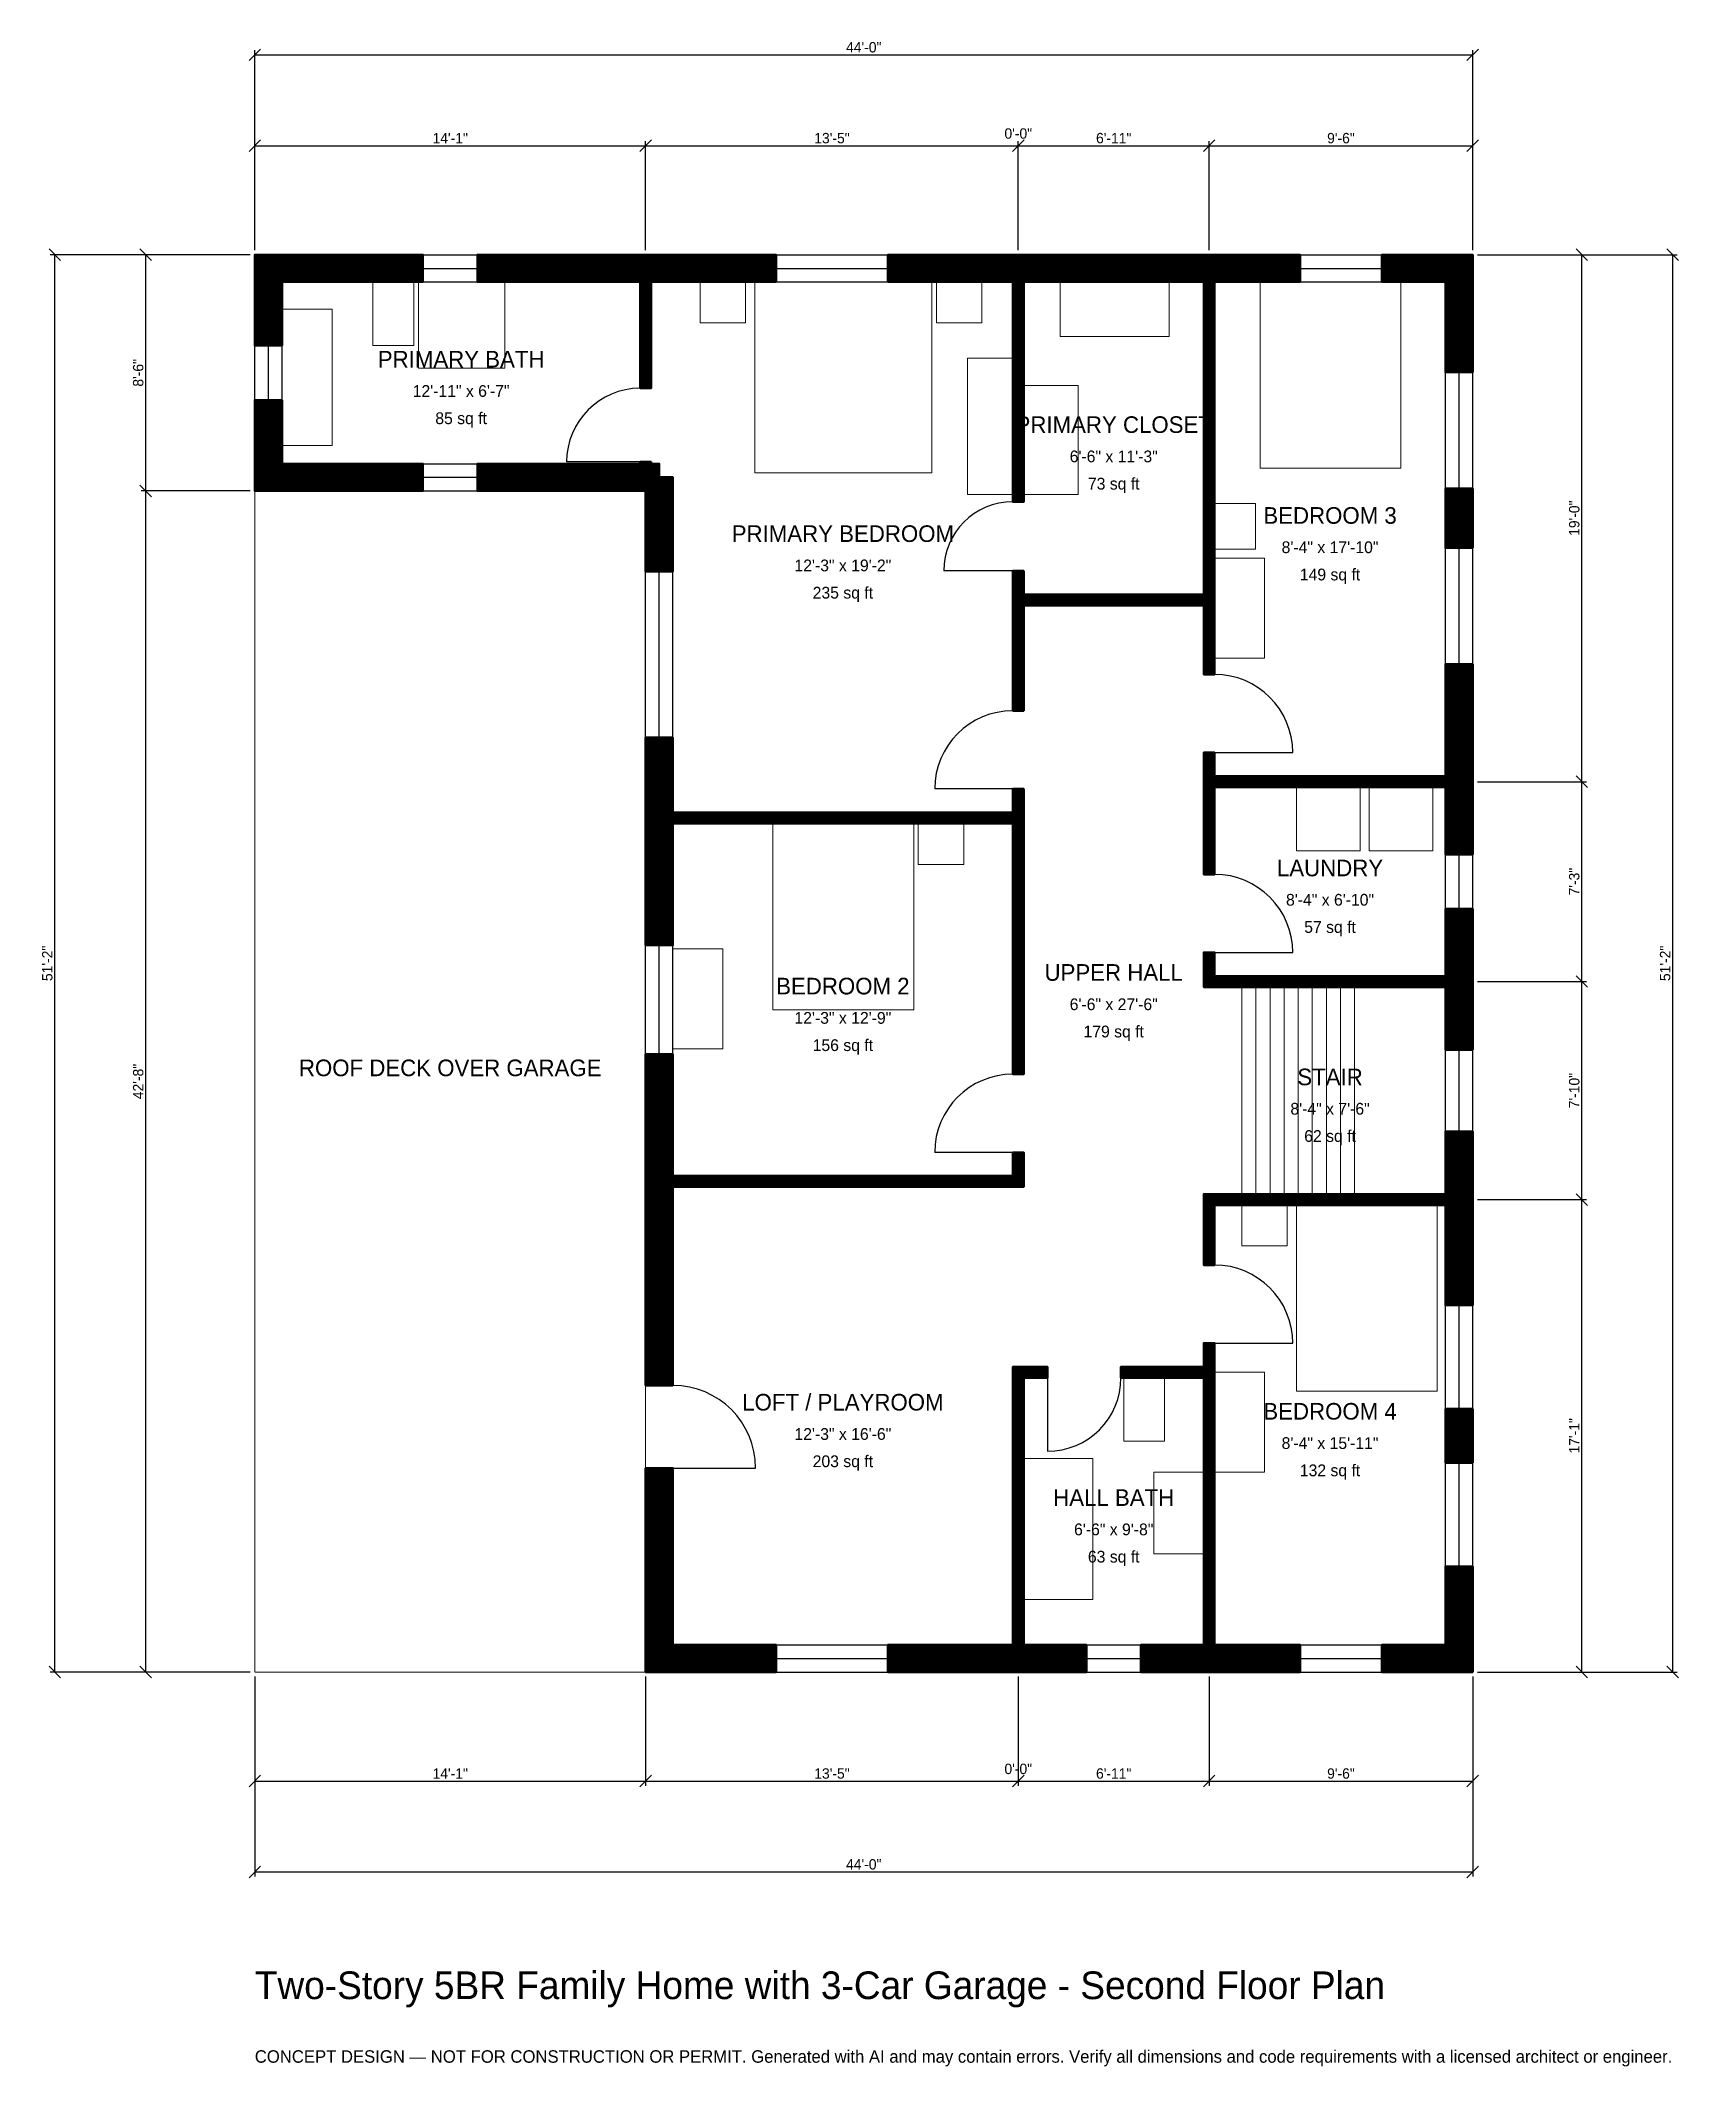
# Model space of a CAD drawing. Header units: inches. Extents: x -93 to 617, y -171 to 707.
import ezdxf
from ezdxf.enums import TextEntityAlignment as Align

# ---------------------------------------------------------------- set-up
doc = ezdxf.new("R2010")
doc.units = ezdxf.units.IN
doc.header["$MEASUREMENT"] = 0
doc.linetypes.add('DASHED', pattern=[0.6, 0.5, -0.1])
for name, color, linetype, lineweight in [('A-ANNO-DIMS', 1, 'Continuous', 13), ('A-ANNO-TEXT', 7, 'Continuous', 18), ('A-AREA-IDEN', 7, 'Continuous', 18), ('A-DOOR', 2, 'Continuous', 25), ('A-FLOR-FIXT', 9, 'Continuous', 13), ('A-FLOR-STRS', 3, 'Continuous', 18), ('A-FURN', 9, 'Continuous', 13), ('A-GLAZ', 4, 'Continuous', 25), ('A-SITE-PAVE', 8, 'Continuous', 13), ('A-WALL', 7, 'Continuous', 50), ('A-WALL-PATT', 8, 'Continuous', 13)]:
    doc.layers.add(name, color=color, linetype=linetype, lineweight=lineweight)
doc.dimstyles.new('PLAN', dxfattribs={"dimtxt": 4.5, "dimasz": 3, "dimexe": 2, "dimexo": 2, "dimgap": 1, "dimtad": 1, "dimdec": 0, "dimlunit": 4, "dimtsz": 2.5, "dimcen": 2.5, "dimclrd": 1, "dimclre": 1, "dimazin": 3, "dimtfac": 1, "dimtmove": 0, "dimatfit": 3})

msp = doc.modelspace()

# ---------------------------------------------------------------- hatches: boundary and pattern name
at = {"layer": 'A-WALL-PATT'}
h = msp.add_hatch(dxfattribs=at)
h.set_pattern_fill('ANSI31', color=8, scale=0.8)
h.paths.add_polyline_path([(324.8031, 0), (274.2126, 0), (274.2126, 11.811), (324.8031, 11.811), (328.3465, 11.811), (328.3465, 132.2835), (328.3465, 132.2835), (333.0709, 132.2835), (343.3071, 132.2835), (343.3071, 127.5591), (333.0709, 127.5591), (333.0709, 11.811), (336.6142, 11.811), (360.2362, 11.811), (360.2362, 0), (336.6142, 0), (333.0709, 0), (333.0709, 0), (328.3465, 0), (328.3465, 0), (324.8031, 0)])
h.paths.add_polyline_path([(181.1024, 0), (181.1024, 0), (169.2913, 0), (169.2913, 0), (169.2913, 0), (169.2913, 11.811), (169.2913, 11.811), (169.2913, 88.3858), (181.1024, 88.3858), (181.1024, 11.811), (225.7874, 11.811), (225.7874, 0), (181.1024, 0)])
h.paths.add_polyline_path([(169.2913, 206.6929), (169.2913, 210.2362), (169.2913, 210.2362), (169.2913, 214.9606), (169.2913, 214.9606), (169.2913, 218.5039), (169.2913, 267.7165), (181.1024, 267.7165), (181.1024, 218.5039), (181.1024, 214.9606), (328.3465, 214.9606), (328.3465, 225.1969), (333.0709, 225.1969), (333.0709, 214.9606), (333.0709, 210.2362), (328.3465, 210.2362), (181.1024, 210.2362), (181.1024, 206.6929), (181.1024, 124.2126), (169.2913, 124.2126), (169.2913, 206.6929)])
h.paths.add_polyline_path([(169.2913, 364.1732), (169.2913, 367.7165), (169.2913, 367.7165), (169.2913, 372.4409), (169.2913, 372.4409), (169.2913, 375.9843), (169.2913, 404.9213), (181.1024, 404.9213), (181.1024, 375.9843), (181.1024, 372.4409), (328.3465, 372.4409), (328.3465, 382.6772), (333.0709, 382.6772), (333.0709, 372.4409), (333.0709, 367.7165), (333.0709, 259.0551), (328.3465, 259.0551), (328.3465, 367.7165), (181.1024, 367.7165), (181.1024, 364.1732), (181.1024, 314.9606), (169.2913, 314.9606), (169.2913, 364.1732)])
h.paths.add_polyline_path([(169.2913, 509.4488), (169.2913, 509.4488), (169.2913, 511.811), (166.9291, 511.811), (166.9291, 511.811), (96.4567, 511.811), (96.4567, 523.622), (166.9291, 523.622), (166.9291, 524.4094), (171.6535, 524.4094), (171.6535, 523.622), (175.1969, 523.622), (175.1969, 517.7165), (181.1024, 517.7165), (181.1024, 476.9685), (169.2913, 476.9685), (169.2913, 509.4488)])
h.paths.add_polyline_path([(11.811, 511.811), (11.811, 511.811), (0, 511.811), (0, 511.811), (0, 511.811), (0, 523.622), (0, 523.622), (0, 551.1811), (11.811, 551.1811), (11.811, 523.622), (72.8346, 523.622), (72.8346, 511.811), (11.811, 511.811)])
h.paths.add_polyline_path([(0, 602.3622), (0, 602.3622), (0, 614.1732), (0, 614.1732), (0, 614.1733), (11.811, 614.1733), (11.811, 614.1732), (72.8346, 614.1732), (72.8346, 602.3622), (11.811, 602.3622), (11.811, 574.8031), (0, 574.8031), (0, 602.3622)])
h.paths.add_polyline_path([(163.3858, 614.1732), (163.3858, 614.1732), (166.9291, 614.1732), (166.9291, 614.1733), (171.6535, 614.1733), (171.6535, 614.1732), (225.7874, 614.1732), (225.7874, 602.3622), (175.1969, 602.3622), (175.1969, 602.3622), (171.6535, 602.3622), (171.6535, 556.2992), (166.9291, 556.2992), (166.9291, 602.3622), (96.4567, 602.3622), (96.4567, 614.1732), (163.3858, 614.1732)])
h.paths.add_polyline_path([(324.8031, 614.1732), (328.3465, 614.1732), (328.3465, 614.1733), (333.0709, 614.1733), (333.0709, 614.1732), (336.6142, 614.1732), (407.4803, 614.1732), (411.0236, 614.1732), (411.0236, 614.1733), (415.748, 614.1733), (415.748, 614.1732), (419.2913, 614.1732), (452.7559, 614.1732), (452.7559, 602.3622), (419.2913, 602.3622), (415.748, 602.3622), (415.748, 466.9291), (415.748, 462.2047), (415.748, 432.2835), (411.0236, 432.2835), (411.0236, 462.2047), (333.0709, 462.2047), (333.0709, 416.5354), (328.3465, 416.5354), (328.3465, 462.2047), (328.3465, 466.9291), (328.3465, 477.1654), (333.0709, 477.1654), (333.0709, 466.9291), (411.0236, 466.9291), (411.0236, 602.3622), (407.4803, 602.3622), (336.6142, 602.3622), (333.0709, 602.3622), (333.0709, 507.0866), (328.3465, 507.0866), (328.3465, 602.3622), (324.8031, 602.3622), (274.2126, 602.3622), (274.2126, 614.1732), (324.8031, 614.1732)])
h.paths.add_polyline_path([(515.748, 614.1732), (515.748, 614.1733), (527.5591, 614.1733), (527.5591, 614.1732), (527.5591, 614.1732), (527.5591, 602.3622), (527.5591, 602.3622), (527.5591, 563.2546), (515.748, 563.2546), (515.748, 602.3622), (488.189, 602.3622), (488.189, 614.1732), (515.748, 614.1732)])
h.paths.add_polyline_path([(527.5591, 487.1391), (515.748, 487.1391), (515.748, 512.8609), (527.5591, 512.8609), (527.5591, 487.1391)])
h.paths.add_polyline_path([(527.5591, 391.7323), (527.5591, 388.189), (527.5591, 388.189), (527.5591, 383.4646), (527.5591, 383.4646), (527.5591, 379.9213), (527.5591, 354.3307), (515.748, 354.3307), (515.748, 379.9213), (515.748, 383.4646), (415.748, 383.4646), (415.748, 345.6693), (411.0236, 345.6693), (411.0236, 383.4646), (411.0236, 388.189), (411.0236, 398.4252), (415.748, 398.4252), (415.748, 388.189), (515.748, 388.189), (515.748, 391.7323), (515.748, 436.7454), (527.5591, 436.7454), (527.5591, 391.7323)])
h.paths.add_polyline_path([(527.5591, 305.1181), (527.5591, 301.5748), (527.5591, 301.5748), (527.5591, 296.8504), (527.5591, 296.8504), (527.5591, 293.3071), (527.5591, 269.685), (515.748, 269.685), (515.748, 293.3071), (515.748, 296.8504), (415.748, 296.8504), (411.0236, 296.8504), (411.0236, 301.5748), (411.0236, 311.811), (415.748, 311.811), (415.748, 301.5748), (515.748, 301.5748), (515.748, 305.1181), (515.748, 330.7087), (527.5591, 330.7087), (527.5591, 305.1181)])
h.paths.add_polyline_path([(527.5591, 210.6299), (527.5591, 207.0866), (527.5591, 207.0866), (527.5591, 202.3622), (527.5591, 202.3622), (527.5591, 198.8189), (527.5591, 158.9239), (515.748, 158.9239), (515.748, 198.8189), (515.748, 202.3622), (415.748, 202.3622), (415.748, 176.378), (411.0236, 176.378), (411.0236, 202.3622), (411.0236, 207.0866), (415.748, 207.0866), (515.748, 207.0866), (515.748, 210.6299), (515.748, 234.252), (527.5591, 234.252), (527.5591, 210.6299)])
h.paths.add_polyline_path([(527.5591, 90.6824), (515.748, 90.6824), (515.748, 114.042), (527.5591, 114.042), (527.5591, 90.6824)])
h.paths.add_polyline_path([(527.5591, 11.811), (527.5591, 11.811), (527.5591, 0), (527.5591, 0), (527.5591, 0), (515.748, 0), (515.748, 0), (488.189, 0), (488.189, 11.811), (515.748, 11.811), (515.748, 45.8005), (527.5591, 45.8005), (527.5591, 11.811)])
h.paths.add_polyline_path([(419.2913, 0), (415.748, 0), (415.748, 0), (411.0236, 0), (411.0236, 0), (407.4803, 0), (383.8583, 0), (383.8583, 11.811), (407.4803, 11.811), (411.0236, 11.811), (411.0236, 127.5591), (375.1969, 127.5591), (375.1969, 132.2835), (411.0236, 132.2835), (411.0236, 142.5197), (415.748, 142.5197), (415.748, 132.2835), (415.748, 127.5591), (415.748, 11.811), (419.2913, 11.811), (452.7559, 11.811), (452.7559, 0), (419.2913, 0)])

# ---------------------------------------------------------------- linework, layer by layer
at = {"layer": 'A-DOOR'}
for p, q in [((166.9291, 524.4094), (135.0394, 524.4094)), ((328.3465, 477.1654), (298.4252, 477.1654)), ((415.748, 398.4252), (449.6063, 398.4252)), ((328.3465, 382.6772), (294.4882, 382.6772)), ((415.748, 311.811), (449.6063, 311.811)), ((328.3465, 225.1969), (294.4882, 225.1969)), ((415.748, 142.5197), (449.6063, 142.5197)), ((343.3071, 127.5591), (343.3071, 95.6693)), ((181.1024, 88.3858), (216.9291, 88.3858))]:
    msp.add_line(p, q, dxfattribs=at)
for centre, radius, start, end in [((166.9291, 524.4094), 31.8898, 90, 180), ((328.3465, 477.1654), 29.9213, 90, 180), ((415.748, 398.4252), 33.8583, 0, 90), ((328.3465, 382.6772), 33.8583, 90, 180), ((415.748, 311.811), 33.8583, 0, 90), ((328.3465, 225.1969), 33.8583, 90, 180), ((415.748, 142.5197), 33.8583, 0, 90), ((181.1024, 88.3858), 35.8268, 0, 90), ((343.3071, 127.5591), 31.8898, 270, 360)]:
    msp.add_arc(centre, radius, start, end, dxfattribs=at)
at = {"layer": 'A-FLOR-FIXT'}
for points in [[(51.1811, 574.8031), (68.8976, 574.8031), (68.8976, 602.3622), (51.1811, 602.3622)], [(70.8661, 564.9606), (108.2677, 564.9606), (108.2677, 602.3622), (70.8661, 602.3622)], [(11.811, 531.4961), (33.4646, 531.4961), (33.4646, 590.5512), (11.811, 590.5512)], [(376.378, 100), (394.0945, 100), (394.0945, 127.5591), (376.378, 127.5591)], [(333.0709, 31.4961), (362.9921, 31.4961), (362.9921, 92.5197), (333.0709, 92.5197)], [(389.3701, 51.1811), (411.0236, 51.1811), (411.0236, 86.6142), (389.3701, 86.6142)]]:
    msp.add_lwpolyline(points, close=True, dxfattribs=at)
at = {"layer": 'A-FLOR-STRS'}
for p, q in [((427.5591, 207.0866), (427.5591, 296.8504)), ((433.6614, 207.0866), (433.6614, 296.8504)), ((439.7638, 207.0866), (439.7638, 296.8504)), ((445.8661, 207.0866), (445.8661, 296.8504)), ((451.9685, 207.0866), (451.9685, 296.8504)), ((458.0709, 207.0866), (458.0709, 296.8504)), ((464.1732, 207.0866), (464.1732, 296.8504)), ((470.2756, 207.0866), (470.2756, 296.8504)), ((476.378, 207.0866), (476.378, 296.8504))]:
    msp.add_line(p, q, dxfattribs=at)
at = {"layer": 'A-FURN'}
for points in [[(192.9134, 584.6457), (212.5984, 584.6457), (212.5984, 602.3622), (192.9134, 602.3622)], [(216.5354, 519.685), (293.3071, 519.685), (293.3071, 602.3622), (216.5354, 602.3622)], [(295.2756, 584.6457), (314.9606, 584.6457), (314.9606, 602.3622), (295.2756, 602.3622)], [(348.8189, 578.7402), (396.063, 578.7402), (396.063, 602.3622), (348.8189, 602.3622)], [(435.4331, 521.6535), (496.4567, 521.6535), (496.4567, 602.3622), (435.4331, 602.3622)], [(308.6614, 510.2362), (328.3465, 510.2362), (328.3465, 569.2913), (308.6614, 569.2913)], [(333.0709, 510.2362), (356.6929, 510.2362), (356.6929, 557.4803), (333.0709, 557.4803)], [(415.748, 486.6142), (433.4646, 486.6142), (433.4646, 506.2992), (415.748, 506.2992)], [(415.748, 439.3701), (437.4016, 439.3701), (437.4016, 482.6772), (415.748, 482.6772)], [(451.1811, 355.9055), (478.7402, 355.9055), (478.7402, 383.4646), (451.1811, 383.4646)], [(482.6772, 355.9055), (510.2362, 355.9055), (510.2362, 383.4646), (482.6772, 383.4646)], [(224.4094, 287.0079), (285.4331, 287.0079), (285.4331, 367.7165), (224.4094, 367.7165)], [(287.4016, 350), (307.0866, 350), (307.0866, 367.7165), (287.4016, 367.7165)], [(181.1024, 270.0787), (202.7559, 270.0787), (202.7559, 313.3858), (181.1024, 313.3858)], [(427.5591, 184.6457), (447.2441, 184.6457), (447.2441, 202.3622), (427.5591, 202.3622)], [(451.1811, 121.6535), (512.2047, 121.6535), (512.2047, 202.3622), (451.1811, 202.3622)], [(415.748, 86.6142), (437.4016, 86.6142), (437.4016, 129.9213), (415.748, 129.9213)]]:
    msp.add_lwpolyline(points, close=True, dxfattribs=at)
at = {"layer": 'A-GLAZ'}
for p, q in [((72.8346, 614.1732), (96.4567, 614.1732)), ((72.8346, 608.2677), (96.4567, 608.2677)), ((225.7874, 614.1732), (274.2126, 614.1732)), ((225.7874, 608.2677), (274.2126, 608.2677)), ((452.7559, 614.1732), (488.189, 614.1732)), ((452.7559, 608.2677), (488.189, 608.2677)), ((72.8346, 602.3622), (96.4567, 602.3622)), ((225.7874, 602.3622), (274.2126, 602.3622)), ((452.7559, 602.3622), (488.189, 602.3622)), ((0, 551.1811), (0, 574.8031)), ((5.9055, 551.1811), (5.9055, 574.8031)), ((11.811, 551.1811), (11.811, 574.8031)), ((515.748, 512.8609), (515.748, 563.2546)), ((521.6535, 512.8609), (521.6535, 563.2546)), ((527.5591, 512.8609), (527.5591, 563.2546)), ((72.8346, 523.622), (96.4567, 523.622)), ((72.8346, 517.7165), (96.4567, 517.7165)), ((72.8346, 511.811), (96.4567, 511.811)), ((515.748, 436.7454), (515.748, 487.1391)), ((521.6535, 436.7454), (521.6535, 487.1391)), ((527.5591, 436.7454), (527.5591, 487.1391)), ((169.2913, 404.9213), (169.2913, 476.9685)), ((175.1969, 404.9213), (175.1969, 476.9685)), ((181.1024, 404.9213), (181.1024, 476.9685)), ((515.748, 330.7087), (515.748, 354.3307)), ((521.6535, 330.7087), (521.6535, 354.3307)), ((527.5591, 330.7087), (527.5591, 354.3307)), ((169.2913, 267.7165), (169.2913, 314.9606)), ((175.1969, 267.7165), (175.1969, 314.9606)), ((181.1024, 267.7165), (181.1024, 314.9606)), ((515.748, 234.252), (515.748, 269.685)), ((521.6535, 234.252), (521.6535, 269.685)), ((527.5591, 234.252), (527.5591, 269.685)), ((515.748, 114.042), (515.748, 158.9239)), ((521.6535, 114.042), (521.6535, 158.9239)), ((527.5591, 114.042), (527.5591, 158.9239)), ((515.748, 45.8005), (515.748, 90.6824)), ((521.6535, 45.8005), (521.6535, 90.6824)), ((527.5591, 45.8005), (527.5591, 90.6824)), ((225.7874, 11.811), (274.2126, 11.811)), ((360.2362, 11.811), (383.8583, 11.811)), ((452.7559, 11.811), (488.189, 11.811)), ((225.7874, 5.9055), (274.2126, 5.9055)), ((225.7874, 0), (274.2126, 0)), ((360.2362, 5.9055), (383.8583, 5.9055)), ((360.2362, 0), (383.8583, 0)), ((452.7559, 5.9055), (488.189, 5.9055)), ((452.7559, 0), (488.189, 0))]:
    msp.add_line(p, q, dxfattribs=at)
at = {"layer": 'A-SITE-PAVE', "linetype": 'DASHED'}
msp.add_lwpolyline([(0, 0), (169.2913, 0), (169.2913, 511.811), (0, 511.811)], close=True, dxfattribs=at)
at = {"layer": 'A-WALL'}
for points in [[(0, 602.3622), (0, 602.3622), (0, 614.1732), (0, 614.1732), (0, 614.1733), (11.811, 614.1733), (11.811, 614.1732), (72.8346, 614.1732), (72.8346, 602.3622), (11.811, 602.3622), (11.811, 574.8031), (0, 574.8031), (0, 602.3622)], [(163.3858, 614.1732), (163.3858, 614.1732), (166.9291, 614.1732), (166.9291, 614.1733), (171.6535, 614.1733), (171.6535, 614.1732), (225.7874, 614.1732), (225.7874, 602.3622), (175.1969, 602.3622), (175.1969, 602.3622), (171.6535, 602.3622), (171.6535, 556.2992), (166.9291, 556.2992), (166.9291, 602.3622), (96.4567, 602.3622), (96.4567, 614.1732), (163.3858, 614.1732)], [(324.8031, 614.1732), (328.3465, 614.1732), (328.3465, 614.1733), (333.0709, 614.1733), (333.0709, 614.1732), (336.6142, 614.1732), (407.4803, 614.1732), (411.0236, 614.1732), (411.0236, 614.1733), (415.748, 614.1733), (415.748, 614.1732), (419.2913, 614.1732), (452.7559, 614.1732), (452.7559, 602.3622), (419.2913, 602.3622), (415.748, 602.3622), (415.748, 466.9291), (415.748, 462.2047), (415.748, 432.2835), (411.0236, 432.2835), (411.0236, 462.2047), (333.0709, 462.2047), (333.0709, 416.5354), (328.3465, 416.5354), (328.3465, 462.2047), (328.3465, 466.9291), (328.3465, 477.1654), (333.0709, 477.1654), (333.0709, 466.9291), (411.0236, 466.9291), (411.0236, 602.3622), (407.4803, 602.3622), (336.6142, 602.3622), (333.0709, 602.3622), (333.0709, 507.0866), (328.3465, 507.0866), (328.3465, 602.3622), (324.8031, 602.3622), (274.2126, 602.3622), (274.2126, 614.1732), (324.8031, 614.1732)], [(515.748, 614.1732), (515.748, 614.1733), (527.5591, 614.1733), (527.5591, 614.1732), (527.5591, 614.1732), (527.5591, 602.3622), (527.5591, 602.3622), (527.5591, 563.2546), (515.748, 563.2546), (515.748, 602.3622), (488.189, 602.3622), (488.189, 614.1732), (515.748, 614.1732)], [(11.811, 511.811), (11.811, 511.811), (0, 511.811), (0, 511.811), (0, 511.811), (0, 523.622), (0, 523.622), (0, 551.1811), (11.811, 551.1811), (11.811, 523.622), (72.8346, 523.622), (72.8346, 511.811), (11.811, 511.811)], [(169.2913, 509.4488), (169.2913, 509.4488), (169.2913, 511.811), (166.9291, 511.811), (166.9291, 511.811), (96.4567, 511.811), (96.4567, 523.622), (166.9291, 523.622), (166.9291, 524.4094), (171.6535, 524.4094), (171.6535, 523.622), (175.1969, 523.622), (175.1969, 517.7165), (181.1024, 517.7165), (181.1024, 476.9685), (169.2913, 476.9685), (169.2913, 509.4488)], [(527.5591, 487.1391), (515.748, 487.1391), (515.748, 512.8609), (527.5591, 512.8609), (527.5591, 487.1391)], [(527.5591, 391.7323), (527.5591, 388.189), (527.5591, 388.189), (527.5591, 383.4646), (527.5591, 383.4646), (527.5591, 379.9213), (527.5591, 354.3307), (515.748, 354.3307), (515.748, 379.9213), (515.748, 383.4646), (415.748, 383.4646), (415.748, 345.6693), (411.0236, 345.6693), (411.0236, 383.4646), (411.0236, 388.189), (411.0236, 398.4252), (415.748, 398.4252), (415.748, 388.189), (515.748, 388.189), (515.748, 391.7323), (515.748, 436.7454), (527.5591, 436.7454), (527.5591, 391.7323)], [(169.2913, 364.1732), (169.2913, 367.7165), (169.2913, 367.7165), (169.2913, 372.4409), (169.2913, 372.4409), (169.2913, 375.9843), (169.2913, 404.9213), (181.1024, 404.9213), (181.1024, 375.9843), (181.1024, 372.4409), (328.3465, 372.4409), (328.3465, 382.6772), (333.0709, 382.6772), (333.0709, 372.4409), (333.0709, 367.7165), (333.0709, 259.0551), (328.3465, 259.0551), (328.3465, 367.7165), (181.1024, 367.7165), (181.1024, 364.1732), (181.1024, 314.9606), (169.2913, 314.9606), (169.2913, 364.1732)], [(527.5591, 305.1181), (527.5591, 301.5748), (527.5591, 301.5748), (527.5591, 296.8504), (527.5591, 296.8504), (527.5591, 293.3071), (527.5591, 269.685), (515.748, 269.685), (515.748, 293.3071), (515.748, 296.8504), (415.748, 296.8504), (411.0236, 296.8504), (411.0236, 301.5748), (411.0236, 311.811), (415.748, 311.811), (415.748, 301.5748), (515.748, 301.5748), (515.748, 305.1181), (515.748, 330.7087), (527.5591, 330.7087), (527.5591, 305.1181)], [(169.2913, 206.6929), (169.2913, 210.2362), (169.2913, 210.2362), (169.2913, 214.9606), (169.2913, 214.9606), (169.2913, 218.5039), (169.2913, 267.7165), (181.1024, 267.7165), (181.1024, 218.5039), (181.1024, 214.9606), (328.3465, 214.9606), (328.3465, 225.1969), (333.0709, 225.1969), (333.0709, 214.9606), (333.0709, 210.2362), (328.3465, 210.2362), (181.1024, 210.2362), (181.1024, 206.6929), (181.1024, 124.2126), (169.2913, 124.2126), (169.2913, 206.6929)], [(527.5591, 210.6299), (527.5591, 207.0866), (527.5591, 207.0866), (527.5591, 202.3622), (527.5591, 202.3622), (527.5591, 198.8189), (527.5591, 158.9239), (515.748, 158.9239), (515.748, 198.8189), (515.748, 202.3622), (415.748, 202.3622), (415.748, 176.378), (411.0236, 176.378), (411.0236, 202.3622), (411.0236, 207.0866), (415.748, 207.0866), (515.748, 207.0866), (515.748, 210.6299), (515.748, 234.252), (527.5591, 234.252), (527.5591, 210.6299)], [(419.2913, 0), (415.748, 0), (415.748, 0), (411.0236, 0), (411.0236, 0), (407.4803, 0), (383.8583, 0), (383.8583, 11.811), (407.4803, 11.811), (411.0236, 11.811), (411.0236, 127.5591), (375.1969, 127.5591), (375.1969, 132.2835), (411.0236, 132.2835), (411.0236, 142.5197), (415.748, 142.5197), (415.748, 132.2835), (415.748, 127.5591), (415.748, 11.811), (419.2913, 11.811), (452.7559, 11.811), (452.7559, 0), (419.2913, 0)], [(324.8031, 0), (274.2126, 0), (274.2126, 11.811), (324.8031, 11.811), (328.3465, 11.811), (328.3465, 132.2835), (328.3465, 132.2835), (333.0709, 132.2835), (343.3071, 132.2835), (343.3071, 127.5591), (333.0709, 127.5591), (333.0709, 11.811), (336.6142, 11.811), (360.2362, 11.811), (360.2362, 0), (336.6142, 0), (333.0709, 0), (333.0709, 0), (328.3465, 0), (328.3465, 0), (324.8031, 0)], [(527.5591, 90.6824), (515.748, 90.6824), (515.748, 114.042), (527.5591, 114.042), (527.5591, 90.6824)], [(181.1024, 0), (181.1024, 0), (169.2913, 0), (169.2913, 0), (169.2913, 0), (169.2913, 11.811), (169.2913, 11.811), (169.2913, 88.3858), (181.1024, 88.3858), (181.1024, 11.811), (225.7874, 11.811), (225.7874, 0), (181.1024, 0)], [(527.5591, 11.811), (527.5591, 11.811), (527.5591, 0), (527.5591, 0), (527.5591, 0), (515.748, 0), (515.748, 0), (488.189, 0), (488.189, 11.811), (515.748, 11.811), (515.748, 45.8005), (527.5591, 45.8005), (527.5591, 11.811)]]:
    msp.add_lwpolyline(points, close=True, dxfattribs=at)

# ---------------------------------------------------------------- texts
at = {"layer": 'A-ANNO-TEXT'}
for s, height, p in [('Two-Story 5BR Family Home with 3-Car Garage - Second Floor Plan', 12, (0, -141.7323)), ('CONCEPT DESIGN — NOT FOR CONSTRUCTION OR PERMIT. Generated with AI and may contain errors. Verify all dimensions and code requirements with a licensed architect or engineer.', 5.4, (0, -169.2913))]:
    msp.add_text(s, height=height, dxfattribs=at).set_placement(p)
at = {"layer": 'A-AREA-IDEN'}
for s, height, p in [('PRIMARY BATH', 7.2, (89.3701, 568.8976)), ('12\'-11" x 6\'-7"', 5.1, (89.3701, 555.1181)), ('85 sq ft', 5.1, (89.3701, 543.3071)), ('PRIMARY CLOSET', 7.2, (372.0472, 540.5512)), ('6\'-6" x 11\'-3"', 5.1, (372.0472, 526.7717)), ('73 sq ft', 5.1, (372.0472, 514.9606)), ('BEDROOM 3', 7.2, (465.748, 501.1811)), ('PRIMARY BEDROOM', 7.2, (254.7244, 493.3071)), ('8\'-4" x 17\'-10"', 5.1, (465.748, 487.4016)), ('12\'-3" x 19\'-2"', 5.1, (254.7244, 479.5276)), ('149 sq ft', 5.1, (465.748, 475.5906)), ('235 sq ft', 5.1, (254.7244, 467.7165)), ('LAUNDRY', 7.2, (465.748, 348.4252)), ('8\'-4" x 6\'-10"', 5.1, (465.748, 334.6457)), ('57 sq ft', 5.1, (465.748, 322.8346)), ('BEDROOM 2', 7.2, (254.7244, 297.2441)), ('UPPER HALL', 7.2, (372.0472, 303.1496)), ('6\'-6" x 27\'-6"', 5.1, (372.0472, 289.3701)), ('12\'-3" x 12\'-9"', 5.1, (254.7244, 283.4646)), ('156 sq ft', 5.1, (254.7244, 271.6535)), ('179 sq ft', 5.1, (372.0472, 277.5591)), ('ROOF DECK OVER GARAGE', 7.2, (84.6457, 261.811)), ('STAIR', 7.2, (465.748, 257.874)), ('8\'-4" x 7\'-6"', 5.1, (465.748, 244.0945)), ('62 sq ft', 5.1, (465.748, 232.2835)), ('LOFT / PLAYROOM', 7.2, (254.7244, 116.9291)), ('BEDROOM 4', 7.2, (465.748, 112.9921)), ('12\'-3" x 16\'-6"', 5.1, (254.7244, 103.1496)), ('8\'-4" x 15\'-11"', 5.1, (465.748, 99.2126)), ('203 sq ft', 5.1, (254.7244, 91.3386)), ('132 sq ft', 5.1, (465.748, 87.4016)), ('HALL BATH', 7.2, (372.0472, 75.5906)), ('6\'-6" x 9\'-8"', 5.1, (372.0472, 61.811)), ('63 sq ft', 5.1, (372.0472, 50))]:
    msp.add_text(s, height=height, dxfattribs=at).set_placement(p, align=Align.MIDDLE_CENTER)

# ---------------------------------------------------------------- dimensions: what is measured, and where the dimension line sits
at = {"layer": 'A-ANNO-DIMS'}
for base, p1, p2, text in [((0, 700.7874), (0, 614.1732), (527.5591, 614.1732), '44\'-0"'), ((0, 661.4173), (0, 614.1732), (169.2913, 614.1732), '14\'-1"'), ((169.2913, 661.4173), (169.2913, 614.1732), (330.7087, 614.1732), '13\'-5"'), ((330.7087, 661.4173), (330.7087, 614.1732), (330.7087, 614.1732), '0\'-0"'), ((330.7087, 661.4173), (330.7087, 614.1732), (413.3858, 614.1732), '6\'-11"'), ((413.3858, 661.4173), (413.3858, 614.1732), (527.5591, 614.1732), '9\'-6"'), ((0, -47.2441), (0, 0), (169.2913, 0), '14\'-1"'), ((0, -86.6142), (0, 0), (527.5591, 0), '44\'-0"'), ((169.2913, -47.2441), (169.2913, 0), (330.7087, 0), '13\'-5"'), ((330.7087, -47.2441), (330.7087, 0), (330.7087, 0), '0\'-0"'), ((330.7087, -47.2441), (330.7087, 0), (413.3858, 0), '6\'-11"'), ((413.3858, -47.2441), (413.3858, 0), (527.5591, 0), '9\'-6"')]:
    msp.add_linear_dim(base=base, p1=p1, p2=p2, text=text, dimstyle='PLAN', dxfattribs=at).render()
for base, p1, p2, text in [((-86.6142, 0), (0, 0), (0, 614.1732), '51\'-2"'), ((-47.2441, 511.811), (0, 511.811), (0, 614.1732), '8\'-6"'), ((574.8031, 385.8268), (527.5591, 385.8268), (527.5591, 614.1732), '19\'-0"'), ((614.1732, 0), (527.5591, 0), (527.5591, 614.1732), '51\'-2"'), ((-47.2441, 0), (0, 0), (0, 511.811), '42\'-8"'), ((574.8031, 299.2126), (527.5591, 299.2126), (527.5591, 385.8268), '7\'-3"'), ((574.8031, 204.7244), (527.5591, 204.7244), (527.5591, 299.2126), '7\'-10"'), ((574.8031, 0), (527.5591, 0), (527.5591, 204.7244), '17\'-1"')]:
    msp.add_linear_dim(base=base, p1=p1, p2=p2, angle=90, text=text, dimstyle='PLAN', dxfattribs=at).render()

doc.saveas('drawing.dxf')
